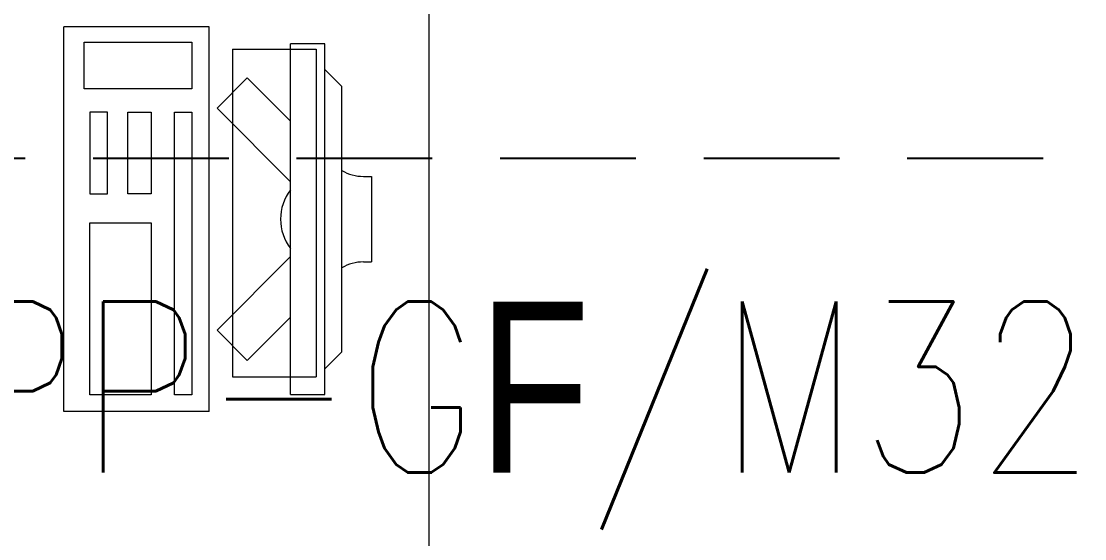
# Model space of a CAD drawing. Header units: inches. Extents: x -12418 to 57169, y -29325 to 19878.
# Drawn here: x 32470 to 33714, y -8381 to -7776 of the extents above; entities that cross this region are included whole.
import ezdxf
from ezdxf import colors
from ezdxf.entities.mleader import LeaderData, LeaderLine
from ezdxf.math import Vec2, Vec3

# ---------------------------------------------------------------- set-up
doc = ezdxf.new("R2010")
doc.units = ezdxf.units.IN
doc.header["$LTSCALE"] = 25
doc.header["$MEASUREMENT"] = 0
doc.linetypes.add('DASHDOT', pattern=[25.4, 12.7, -6.35, 0, -6.35])
doc.linetypes.add('HIDDEN', pattern=[9.525, 6.35, -3.175])
doc.layers.get('0').update_dxf_attribs({"color": 8})
for name, color, linetype, lineweight in [('00-Ground Floor$0$LOADING', 253, 'Continuous', 5), ('E-LITE-CIRC @ 100', 6, 'Continuous', 25), ('E-LITE-CLNG-CNDT', 6, 'DASHDOT', 35), ('E-POWR-FLOR-CNDT', 6, 'HIDDEN', 25)]:
    doc.layers.add(name, color=color, linetype=linetype, lineweight=lineweight)
doc.styles.add('DC_Simplex', font='SIMPLEX.shx', dxfattribs={"width": 0.7})

# ---------------------------------------------------------------- blocks, each defined once
blk = doc.blocks.new('00-Ground Floor$0$GF21043-P')
at = {"color": 0}
blk.add_line((0.8, 0.75), (-0.8, 0.75), dxfattribs=at)
blk = doc.blocks.new('00-Ground Floor$0$ITCWLS1-P')
at = {"layer": '00-Ground Floor$0$LOADING'}
for p, q in [((-0.17, 0.45), (-0.17, 0)), ((-0.17, 0.45), (0, 0.45)), ((0, 0.45), (0, 0)), ((-0.2651, 0.43, 0), (-0.3051, 0.43, 0)), ((-0.3051, 0.43, 0), (-0.3051, 0.02, 0)), ((-0.2651, 0.43, 0), (-0.2651, 0.02, 0)), ((-0.1496, 0.4305), (-0.1291, 0.4305)), ((-0.1291, 0.4305), (-0.1291, 0.4089)), ((-0.3251, 0.38, 0), (-0.3051, 0.4, 0)), ((-0.197, 0.4094), (-0.295, 0.4094)), ((-0.295, 0.0264), (-0.295, 0.4094)), ((-0.197, 0.0264), (-0.197, 0.4094)), ((-0.3251, 0.38, 0), (-0.3251, 0.07, 0)), ((-0.3503, 0.275), (-0.3596, 0.275)), ((-0.3596, 0.175), (-0.3596, 0.275)), ((-0.3503, 0.175), (-0.3596, 0.175)), ((-0.3251, 0.07, 0), (-0.3051, 0.05, 0)), ((-0.197, 0.0264), (-0.295, 0.0264)), ((-0.3051, 0.02, 0), (-0.2651, 0.02, 0)), ((-0.17, 0), (0, 0))]:
    blk.add_line(p, q, dxfattribs=at)
at = {"layer": '00-Ground Floor$0$LOADING', "extrusion": (2.48281e-10, 3.18408e-10, -1)}
for p, q in [((-0.2651, 0.3395), (-0.2144, 0.3902)), ((-0.1791, 0.3548), (-0.2144, 0.3902)), ((-0.2651, 0.2688), (-0.1791, 0.3548))]:
    blk.add_line(p, q, dxfattribs=at)
at = {"layer": '00-Ground Floor$0$LOADING', "extrusion": (2.48281e-10, -3.18408e-10, -1)}
for p, q in [((-0.2651, 0.1812), (-0.1791, 0.0952)), ((-0.2651, 0.1105), (-0.2144, 0.0598)), ((-0.1791, 0.0952), (-0.2144, 0.0598))]:
    blk.add_line(p, q, dxfattribs=at)
at = {"layer": '00-Ground Floor$0$LOADING'}
for points in [[(-0.1291, 0.4089), (-0.1291, 0.1), (-0.1496, 0.1), (-0.1496, 0.4305)], [(-0.1496, 0.1), (-0.1496, 0.1), (-0.1496, 0.1), (-0.1496, 0.1), (-0.1496, 0.1), (-0.1496, 0.1), (-0.1496, 0.1), (-0.1496, 0.1), (-0.1496, 0.1)], [(-0.1496, 0.1), (-0.1496, 0.1), (-0.1496, 0.1), (-0.1496, 0.1), (-0.1496, 0.1), (-0.1496, 0.1), (-0.1496, 0.1), (-0.1496, 0.1), (-0.1496, 0.1), (-0.1496, 0.1), (-0.1496, 0.1), (-0.1496, 0.1), (-0.1496, 0.1), (-0.1496, 0.1), (-0.1496, 0.1), (-0.1496, 0.1), (-0.1496, 0.1), (-0.1496, 0.1)], [(-0.1496, 0.1), (-0.1496, 0.1), (-0.1496, 0.1), (-0.1496, 0.1), (-0.1496, 0.1), (-0.1496, 0.1), (-0.1496, 0.1), (-0.1496, 0.1), (-0.1496, 0.1), (-0.1496, 0.1)], [(-0.1496, 0.1), (-0.1496, 0.1), (-0.1496, 0.1), (-0.1496, 0.1), (-0.1496, 0.1), (-0.1496, 0.1), (-0.1496, 0.1)], [(-0.1496, 0.1), (-0.1496, 0.1), (-0.1496, 0.1), (-0.1496, 0.1), (-0.1496, 0.1), (-0.1496, 0.1), (-0.1496, 0.1), (-0.1496, 0.1), (-0.1496, 0.1), (-0.1496, 0.1)], [(-0.1496, 0.1), (-0.1496, 0.1), (-0.1496, 0.1), (-0.1496, 0.1), (-0.1496, 0.1), (-0.1496, 0.1), (-0.1496, 0.1), (-0.1496, 0.1), (-0.1496, 0.1), (-0.1496, 0.1), (-0.1496, 0.1), (-0.1496, 0.1), (-0.1496, 0.1), (-0.1496, 0.1), (-0.1496, 0.1)], [(-0.1496, 0.1), (-0.1496, 0.1), (-0.1496, 0.1), (-0.1496, 0.1), (-0.1496, 0.1), (-0.1496, 0.1), (-0.1496, 0.1), (-0.1496, 0.1), (-0.1496, 0.1), (-0.1496, 0.1)], [(-0.1496, 0.1), (-0.1496, 0.1), (-0.1496, 0.1), (-0.1496, 0.1), (-0.1496, 0.1), (-0.1496, 0.1), (-0.1496, 0.1), (-0.1496, 0.1), (-0.1496, 0.1), (-0.1496, 0.1)], [(-0.1496, 0.1), (-0.1496, 0.1), (-0.1496, 0.1), (-0.1496, 0.1), (-0.1496, 0.1), (-0.1496, 0.1), (-0.1496, 0.1), (-0.1496, 0.1), (-0.1496, 0.1), (-0.1496, 0.1), (-0.1496, 0.1), (-0.1496, 0.1), (-0.1496, 0.1), (-0.1496, 0.1), (-0.1496, 0.1), (-0.1496, 0.1), (-0.1496, 0.1), (-0.1496, 0.1), (-0.1496, 0.1), (-0.1496, 0.1), (-0.1496, 0.1), (-0.1496, 0.1), (-0.1496, 0.1), (-0.1496, 0.1), (-0.1496, 0.1), (-0.1496, 0.1), (-0.1496, 0.1), (-0.1496, 0.1), (-0.1496, 0.1), (-0.1496, 0.1), (-0.1496, 0.1), (-0.1496, 0.1), (-0.1496, 0.1), (-0.1496, 0.1), (-0.1496, 0.1), (-0.1496, 0.1), (-0.1496, 0.1), (-0.1496, 0.1), (-0.1496, 0.1), (-0.1496, 0.1), (-0.1496, 0.1), (-0.1496, 0.1), (-0.1496, 0.1), (-0.1496, 0.1), (-0.1496, 0.1), (-0.1496, 0.1), (-0.1496, 0.1), (-0.1496, 0.1), (-0.1496, 0.1), (-0.1496, 0.1), (-0.1496, 0.1), (-0.1496, 0.1), (-0.1496, 0.1), (-0.1496, 0.1)], [(-0.1496, 0.1), (-0.1496, 0.1), (-0.1496, 0.1), (-0.1496, 0.1), (-0.1496, 0.1), (-0.1496, 0.1), (-0.1496, 0.1), (-0.1496, 0.1), (-0.1496, 0.1), (-0.1496, 0.1), (-0.1496, 0.1), (-0.1496, 0.1), (-0.1496, 0.1), (-0.1496, 0.1), (-0.1496, 0.1), (-0.1496, 0.1), (-0.1496, 0.1), (-0.1496, 0.1), (-0.1496, 0.1), (-0.1496, 0.1), (-0.1496, 0.1), (-0.1496, 0.1), (-0.1496, 0.1), (-0.1496, 0.1), (-0.1496, 0.1), (-0.1496, 0.1), (-0.1496, 0.1), (-0.1496, 0.1), (-0.1496, 0.1), (-0.1496, 0.1), (-0.1496, 0.1), (-0.1496, 0.1), (-0.1496, 0.1), (-0.1496, 0.1), (-0.1496, 0.1), (-0.1496, 0.1), (-0.1496, 0.1), (-0.1496, 0.1), (-0.1496, 0.1), (-0.1496, 0.1), (-0.1496, 0.1), (-0.1496, 0.1), (-0.1496, 0.1), (-0.1496, 0.1), (-0.1496, 0.1), (-0.1496, 0.1), (-0.1496, 0.1), (-0.1496, 0.1), (-0.1496, 0.1), (-0.1496, 0.1), (-0.1496, 0.1), (-0.1496, 0.1), (-0.1496, 0.1), (-0.1496, 0.1), (-0.1496, 0.1), (-0.1496, 0.1), (-0.1496, 0.1), (-0.1496, 0.1), (-0.1496, 0.1), (-0.1496, 0.1), (-0.1496, 0.1), (-0.1496, 0.1), (-0.1496, 0.1), (-0.1496, 0.1), (-0.1496, 0.1), (-0.1496, 0.1), (-0.1496, 0.1), (-0.1496, 0.1), (-0.1496, 0.1), (-0.1496, 0.1), (-0.1496, 0.1), (-0.1496, 0.1), (-0.1496, 0.1), (-0.1496, 0.1), (-0.1496, 0.1), (-0.1496, 0.1), (-0.1496, 0.1), (-0.1496, 0.1), (-0.1496, 0.1), (-0.1496, 0.1), (-0.1496, 0.1), (-0.1496, 0.1), (-0.1496, 0.1), (-0.1496, 0.1), (-0.1496, 0.1), (-0.1496, 0.1), (-0.1496, 0.1), (-0.1496, 0.1), (-0.1496, 0.1)], [(-0.1496, 0.1), (-0.1496, 0.1), (-0.1496, 0.1), (-0.1496, 0.1), (-0.1496, 0.1), (-0.1496, 0.1), (-0.1496, 0.1), (-0.1496, 0.1), (-0.1496, 0.1), (-0.1496, 0.1), (-0.1496, 0.1), (-0.1496, 0.1)], [(-0.1496, 0.1), (-0.1496, 0.1), (-0.1496, 0.1), (-0.1496, 0.1), (-0.1496, 0.1), (-0.1496, 0.1), (-0.1496, 0.1)], [(-0.1496, 0.1), (-0.1496, 0.1), (-0.1496, 0.1), (-0.1496, 0.1), (-0.1496, 0.1), (-0.1496, 0.1), (-0.1496, 0.1), (-0.1496, 0.1), (-0.1496, 0.1), (-0.1496, 0.1), (-0.1496, 0.1), (-0.1496, 0.1), (-0.1496, 0.1), (-0.1496, 0.1), (-0.1496, 0.1), (-0.1496, 0.1), (-0.1496, 0.1)], [(-0.1496, 0.1), (-0.1496, 0.1), (-0.1496, 0.1), (-0.1496, 0.1), (-0.1496, 0.1), (-0.1496, 0.1), (-0.1496, 0.1), (-0.1496, 0.1), (-0.1496, 0.1), (-0.1496, 0.1), (-0.1496, 0.1), (-0.1496, 0.1), (-0.1496, 0.1), (-0.1496, 0.1), (-0.1496, 0.1), (-0.1496, 0.1), (-0.1496, 0.1), (-0.1496, 0.1), (-0.1496, 0.1), (-0.1496, 0.1), (-0.1496, 0.1), (-0.1496, 0.1), (-0.1496, 0.1), (-0.1496, 0.1), (-0.1496, 0.1), (-0.1496, 0.1), (-0.1496, 0.1), (-0.1496, 0.1), (-0.1496, 0.1), (-0.1496, 0.1), (-0.1496, 0.1), (-0.1496, 0.1), (-0.1496, 0.1), (-0.1496, 0.1), (-0.1496, 0.1), (-0.1496, 0.1), (-0.1496, 0.1), (-0.1496, 0.1), (-0.1496, 0.1), (-0.1496, 0.1), (-0.1496, 0.1), (-0.1496, 0.1), (-0.1496, 0.1), (-0.1496, 0.1), (-0.1496, 0.1), (-0.1496, 0.1), (-0.1496, 0.1), (-0.1496, 0.1), (-0.1496, 0.1), (-0.1496, 0.1), (-0.1496, 0.1), (-0.1496, 0.1), (-0.1496, 0.1), (-0.1496, 0.1), (-0.1496, 0.1), (-0.1496, 0.1), (-0.1496, 0.1), (-0.1496, 0.1), (-0.1496, 0.1), (-0.1496, 0.1), (-0.1496, 0.1), (-0.1496, 0.1), (-0.1496, 0.1), (-0.1496, 0.1), (-0.1496, 0.1), (-0.1496, 0.1), (-0.1496, 0.1), (-0.1496, 0.1), (-0.1496, 0.1), (-0.1496, 0.1), (-0.1496, 0.1), (-0.1496, 0.1), (-0.1496, 0.1), (-0.1496, 0.1), (-0.1496, 0.1), (-0.1496, 0.1), (-0.1496, 0.1), (-0.1496, 0.1), (-0.1496, 0.1), (-0.1496, 0.1), (-0.1496, 0.1), (-0.1496, 0.1), (-0.1496, 0.1), (-0.1496, 0.1), (-0.1496, 0.1), (-0.1496, 0.1), (-0.1496, 0.1), (-0.1496, 0.1), (-0.1496, 0.1), (-0.1496, 0.1), (-0.1496, 0.1), (-0.1496, 0.1), (-0.1496, 0.1), (-0.1496, 0.1), (-0.1496, 0.1), (-0.1496, 0.1), (-0.1496, 0.1), (-0.1496, 0.1), (-0.1496, 0.1), (-0.1496, 0.1), (-0.1496, 0.1), (-0.1496, 0.1), (-0.1496, 0.1), (-0.1496, 0.1), (-0.1496, 0.1), (-0.1496, 0.1), (-0.1496, 0.1), (-0.1496, 0.1), (-0.1496, 0.1), (-0.1496, 0.1), (-0.1496, 0.1)], [(-0.1496, 0.1), (-0.1496, 0.1), (-0.1496, 0.1), (-0.1496, 0.1), (-0.1496, 0.1), (-0.1496, 0.1), (-0.1496, 0.1), (-0.1496, 0.1)]]:
    blk.add_lwpolyline(points, dxfattribs=at)
for points in [[(-0.1019, 0.4305), (-0.0304, 0.4305), (-0.0304, 0.2294), (-0.1019, 0.2294)], [(-0.1019, 0.1954), (-0.0747, 0.1954), (-0.0747, 0.1), (-0.1019, 0.1)], [(-0.0304, 0.1954), (-0.0508, 0.1954), (-0.0508, 0.1), (-0.0304, 0.1)], [(-0.1496, 0.1), (-0.1496, 0.1), (-0.1496, 0.1), (-0.1496, 0.1), (-0.1496, 0.1), (-0.1496, 0.1), (-0.1496, 0.1), (-0.1496, 0.1), (-0.1496, 0.1), (-0.1496, 0.1), (-0.1496, 0.1), (-0.1496, 0.1), (-0.1496, 0.1), (-0.1496, 0.1), (-0.1496, 0.1), (-0.1496, 0.1), (-0.1496, 0.1), (-0.1496, 0.1), (-0.1496, 0.1), (-0.1496, 0.1), (-0.1496, 0.1), (-0.1496, 0.1), (-0.1496, 0.1), (-0.1496, 0.1), (-0.1496, 0.1), (-0.1496, 0.1), (-0.1496, 0.1), (-0.1496, 0.1), (-0.1496, 0.1), (-0.1496, 0.1), (-0.1496, 0.1), (-0.1496, 0.1), (-0.1496, 0.1), (-0.1496, 0.1), (-0.1496, 0.1), (-0.1496, 0.1), (-0.1496, 0.1), (-0.1496, 0.1), (-0.1496, 0.1), (-0.1496, 0.1), (-0.1496, 0.1), (-0.1496, 0.1), (-0.1496, 0.1), (-0.1496, 0.1), (-0.1496, 0.1), (-0.1496, 0.1), (-0.1496, 0.1), (-0.1496, 0.1), (-0.1496, 0.1), (-0.1496, 0.1), (-0.1496, 0.1), (-0.1496, 0.1), (-0.1496, 0.1), (-0.1496, 0.1), (-0.1496, 0.1), (-0.1496, 0.1), (-0.1496, 0.1), (-0.1496, 0.1), (-0.1496, 0.1), (-0.1496, 0.1), (-0.1496, 0.1), (-0.1496, 0.1), (-0.1496, 0.1), (-0.1496, 0.1), (-0.1496, 0.1), (-0.1496, 0.1), (-0.1496, 0.1), (-0.1496, 0.1), (-0.1496, 0.1), (-0.1496, 0.1), (-0.1496, 0.1), (-0.1496, 0.1), (-0.1496, 0.1), (-0.1496, 0.1), (-0.1496, 0.1), (-0.1496, 0.1), (-0.1496, 0.1), (-0.1496, 0.1), (-0.1496, 0.1), (-0.1496, 0.1), (-0.1496, 0.1), (-0.1496, 0.1), (-0.1496, 0.1), (-0.1496, 0.1), (-0.1496, 0.1), (-0.1496, 0.1), (-0.1496, 0.1), (-0.1496, 0.1), (-0.1496, 0.1), (-0.1496, 0.1), (-0.1496, 0.1), (-0.1496, 0.1), (-0.1496, 0.1), (-0.1496, 0.1), (-0.1496, 0.1), (-0.1496, 0.1), (-0.1496, 0.1), (-0.1496, 0.1), (-0.1496, 0.1), (-0.1496, 0.1), (-0.1496, 0.1), (-0.1496, 0.1), (-0.1496, 0.1), (-0.1496, 0.1), (-0.1496, 0.1), (-0.1496, 0.1), (-0.1496, 0.1), (-0.1496, 0.1), (-0.1496, 0.1), (-0.1496, 0.1), (-0.1496, 0.1), (-0.1496, 0.1), (-0.1496, 0.1), (-0.1496, 0.1), (-0.1496, 0.1), (-0.1496, 0.1), (-0.1496, 0.1), (-0.1496, 0.1), (-0.1496, 0.1), (-0.1496, 0.1), (-0.1496, 0.1), (-0.1496, 0.1), (-0.1496, 0.1), (-0.1496, 0.1), (-0.1496, 0.1), (-0.1496, 0.1), (-0.1496, 0.1), (-0.1496, 0.1), (-0.1496, 0.1), (-0.1496, 0.1), (-0.1496, 0.1), (-0.1496, 0.1), (-0.1496, 0.1), (-0.1496, 0.1), (-0.1496, 0.1), (-0.1496, 0.1), (-0.1496, 0.1), (-0.1496, 0.1), (-0.1496, 0.1), (-0.1496, 0.1), (-0.1496, 0.1), (-0.1496, 0.1), (-0.1496, 0.1), (-0.1496, 0.1), (-0.1496, 0.1), (-0.1496, 0.1), (-0.1496, 0.1), (-0.1496, 0.1), (-0.1496, 0.1), (-0.1496, 0.1), (-0.1496, 0.1), (-0.1496, 0.1), (-0.1496, 0.1), (-0.1496, 0.1), (-0.1496, 0.1), (-0.1496, 0.1), (-0.1496, 0.1), (-0.1496, 0.1), (-0.1496, 0.1), (-0.1496, 0.1), (-0.1496, 0.1), (-0.1496, 0.1), (-0.1496, 0.1), (-0.1496, 0.1), (-0.1496, 0.1), (-0.1496, 0.1), (-0.1496, 0.1), (-0.1496, 0.1), (-0.1496, 0.1), (-0.1496, 0.1), (-0.1496, 0.1), (-0.1496, 0.1), (-0.1496, 0.1), (-0.1496, 0.1), (-0.1496, 0.1), (-0.1496, 0.1), (-0.1496, 0.1), (-0.1496, 0.1), (-0.1496, 0.1), (-0.1496, 0.1), (-0.1496, 0.1), (-0.1496, 0.1), (-0.1496, 0.1), (-0.1496, 0.1), (-0.1496, 0.1), (-0.1496, 0.1), (-0.1496, 0.1), (-0.1496, 0.1), (-0.1496, 0.1), (-0.1496, 0.1), (-0.1496, 0.1), (-0.1496, 0.1), (-0.1496, 0.1), (-0.1496, 0.1), (-0.1496, 0.1), (-0.1496, 0.1), (-0.1496, 0.1), (-0.1496, 0.1), (-0.1496, 0.1), (-0.1496, 0.1), (-0.1496, 0.1), (-0.1496, 0.1), (-0.1496, 0.1), (-0.1496, 0.1), (-0.1496, 0.1), (-0.1496, 0.1), (-0.1496, 0.1), (-0.1496, 0.1), (-0.1496, 0.1), (-0.1496, 0.1), (-0.1496, 0.1), (-0.1496, 0.1), (-0.1496, 0.1), (-0.1496, 0.1), (-0.1496, 0.1), (-0.1496, 0.1), (-0.1496, 0.1), (-0.1496, 0.1), (-0.1496, 0.1), (-0.1496, 0.1), (-0.1496, 0.1), (-0.1496, 0.1), (-0.1496, 0.1), (-0.1496, 0.1), (-0.1496, 0.1), (-0.1496, 0.1), (-0.1496, 0.1), (-0.1496, 0.1), (-0.1496, 0.1), (-0.1496, 0.1), (-0.1496, 0.1), (-0.1496, 0.1), (-0.1496, 0.1), (-0.1496, 0.1), (-0.1496, 0.1), (-0.1496, 0.1), (-0.1496, 0.1), (-0.1496, 0.1), (-0.1496, 0.1), (-0.1496, 0.1), (-0.1496, 0.1), (-0.1496, 0.1), (-0.1496, 0.1), (-0.1496, 0.1), (-0.1496, 0.1), (-0.1496, 0.1), (-0.1496, 0.1), (-0.1496, 0.1), (-0.1496, 0.1), (-0.1496, 0.1), (-0.1496, 0.1), (-0.1496, 0.1), (-0.1496, 0.1), (-0.1496, 0.1), (-0.1496, 0.1), (-0.1496, 0.1), (-0.1496, 0.1), (-0.1496, 0.1), (-0.1496, 0.1), (-0.1496, 0.1), (-0.1496, 0.1), (-0.1496, 0.1), (-0.1496, 0.1), (-0.1496, 0.1), (-0.1496, 0.1), (-0.1496, 0.1), (-0.1496, 0.1), (-0.1496, 0.1), (-0.1496, 0.1), (-0.1496, 0.1), (-0.1496, 0.1), (-0.1496, 0.1), (-0.1496, 0.1), (-0.1496, 0.1), (-0.1496, 0.1), (-0.1496, 0.1), (-0.1496, 0.1)], [(-0.1496, 0.1), (-0.1496, 0.1), (-0.1496, 0.1), (-0.1496, 0.1), (-0.1496, 0.1), (-0.1496, 0.1), (-0.1496, 0.1), (-0.1496, 0.1), (-0.1496, 0.1), (-0.1496, 0.1), (-0.1496, 0.1), (-0.1496, 0.1), (-0.1496, 0.1), (-0.1496, 0.1), (-0.1496, 0.1), (-0.1496, 0.1), (-0.1496, 0.1), (-0.1496, 0.1), (-0.1496, 0.1), (-0.1496, 0.1), (-0.1496, 0.1), (-0.1496, 0.1), (-0.1496, 0.1), (-0.1496, 0.1), (-0.1496, 0.1), (-0.1496, 0.1), (-0.1496, 0.1), (-0.1496, 0.1), (-0.1496, 0.1), (-0.1496, 0.1), (-0.1496, 0.1), (-0.1496, 0.1), (-0.1496, 0.1), (-0.1496, 0.1), (-0.1496, 0.1), (-0.1496, 0.1), (-0.1496, 0.1), (-0.1496, 0.1), (-0.1496, 0.1), (-0.1496, 0.1), (-0.1496, 0.1), (-0.1496, 0.1), (-0.1496, 0.1), (-0.1496, 0.1), (-0.1496, 0.1), (-0.1496, 0.1), (-0.1496, 0.1), (-0.1496, 0.1), (-0.1496, 0.1), (-0.1496, 0.1), (-0.1496, 0.1), (-0.1496, 0.1), (-0.1496, 0.1), (-0.1496, 0.1), (-0.1496, 0.1), (-0.1496, 0.1), (-0.1496, 0.1), (-0.1496, 0.1), (-0.1496, 0.1), (-0.1496, 0.1), (-0.1496, 0.1), (-0.1496, 0.1), (-0.1496, 0.1), (-0.1496, 0.1), (-0.1496, 0.1), (-0.1496, 0.1), (-0.1496, 0.1), (-0.1496, 0.1), (-0.1496, 0.1), (-0.1496, 0.1), (-0.1496, 0.1), (-0.1496, 0.1), (-0.1496, 0.1), (-0.1496, 0.1), (-0.1496, 0.1), (-0.1496, 0.1), (-0.1496, 0.1), (-0.1496, 0.1), (-0.1496, 0.1), (-0.1496, 0.1), (-0.1496, 0.1), (-0.1496, 0.1), (-0.1496, 0.1), (-0.1496, 0.1), (-0.1496, 0.1), (-0.1496, 0.1), (-0.1496, 0.1), (-0.1496, 0.1), (-0.1496, 0.1), (-0.1496, 0.1), (-0.1496, 0.1), (-0.1496, 0.1), (-0.1496, 0.1), (-0.1496, 0.1), (-0.1496, 0.1), (-0.1496, 0.1), (-0.1496, 0.1), (-0.1496, 0.1), (-0.1496, 0.1), (-0.1496, 0.1), (-0.1496, 0.1), (-0.1496, 0.1), (-0.1496, 0.1), (-0.1496, 0.1), (-0.1496, 0.1), (-0.1496, 0.1), (-0.1496, 0.1), (-0.1496, 0.1), (-0.1496, 0.1), (-0.1496, 0.1), (-0.1496, 0.1), (-0.1496, 0.1), (-0.1496, 0.1), (-0.1496, 0.1), (-0.1496, 0.1), (-0.1496, 0.1), (-0.1496, 0.1), (-0.1496, 0.1), (-0.1496, 0.1), (-0.1496, 0.1), (-0.1496, 0.1), (-0.1496, 0.1), (-0.1496, 0.1), (-0.1496, 0.1), (-0.1496, 0.1), (-0.1496, 0.1), (-0.1496, 0.1), (-0.1496, 0.1), (-0.1496, 0.1), (-0.1496, 0.1), (-0.1496, 0.1), (-0.1496, 0.1), (-0.1496, 0.1), (-0.1496, 0.1), (-0.1496, 0.1), (-0.1496, 0.1), (-0.1496, 0.1), (-0.1496, 0.1), (-0.1496, 0.1), (-0.1496, 0.1), (-0.1496, 0.1), (-0.1496, 0.1), (-0.1496, 0.1), (-0.1496, 0.1), (-0.1496, 0.1), (-0.1496, 0.1), (-0.1496, 0.1), (-0.1496, 0.1), (-0.1496, 0.1), (-0.1496, 0.1), (-0.1496, 0.1), (-0.1496, 0.1), (-0.1496, 0.1), (-0.1496, 0.1), (-0.1496, 0.1), (-0.1496, 0.1), (-0.1496, 0.1), (-0.1496, 0.1), (-0.1496, 0.1), (-0.1496, 0.1), (-0.1496, 0.1), (-0.1496, 0.1), (-0.1496, 0.1), (-0.1496, 0.1), (-0.1496, 0.1), (-0.1496, 0.1), (-0.1496, 0.1), (-0.1496, 0.1), (-0.1496, 0.1), (-0.1496, 0.1), (-0.1496, 0.1), (-0.1496, 0.1), (-0.1496, 0.1), (-0.1496, 0.1), (-0.1496, 0.1), (-0.1496, 0.1), (-0.1496, 0.1), (-0.1496, 0.1), (-0.1496, 0.1), (-0.1496, 0.1), (-0.1496, 0.1), (-0.1496, 0.1), (-0.1496, 0.1), (-0.1496, 0.1), (-0.1496, 0.1), (-0.1496, 0.1), (-0.1496, 0.1), (-0.1496, 0.1), (-0.1496, 0.1), (-0.1496, 0.1), (-0.1496, 0.1), (-0.1496, 0.1), (-0.1496, 0.1), (-0.1496, 0.1), (-0.1496, 0.1), (-0.1496, 0.1), (-0.1496, 0.1), (-0.1496, 0.1), (-0.1496, 0.1), (-0.1496, 0.1), (-0.1496, 0.1), (-0.1496, 0.1), (-0.1496, 0.1), (-0.1496, 0.1), (-0.1496, 0.1), (-0.1496, 0.1), (-0.1496, 0.1), (-0.1496, 0.1), (-0.1496, 0.1), (-0.1496, 0.1), (-0.1496, 0.1), (-0.1496, 0.1), (-0.1496, 0.1), (-0.1496, 0.1)], [(-0.1496, 0.1), (-0.1496, 0.1), (-0.1496, 0.1), (-0.1496, 0.1), (-0.1496, 0.1), (-0.1496, 0.1), (-0.1496, 0.1), (-0.1496, 0.1), (-0.1496, 0.1), (-0.1496, 0.1), (-0.1496, 0.1), (-0.1496, 0.1), (-0.1496, 0.1), (-0.1496, 0.1), (-0.1496, 0.1), (-0.1496, 0.1), (-0.1496, 0.1), (-0.1496, 0.1), (-0.1496, 0.1), (-0.1496, 0.1), (-0.1496, 0.1), (-0.1496, 0.1), (-0.1496, 0.1), (-0.1496, 0.1), (-0.1496, 0.1), (-0.1496, 0.1), (-0.1496, 0.1), (-0.1496, 0.1), (-0.1496, 0.1), (-0.1496, 0.1), (-0.1496, 0.1), (-0.1496, 0.1), (-0.1496, 0.1), (-0.1496, 0.1), (-0.1496, 0.1), (-0.1496, 0.1), (-0.1496, 0.1), (-0.1496, 0.1), (-0.1496, 0.1), (-0.1496, 0.1), (-0.1496, 0.1), (-0.1496, 0.1), (-0.1496, 0.1), (-0.1496, 0.1), (-0.1496, 0.1), (-0.1496, 0.1), (-0.1496, 0.1), (-0.1496, 0.1), (-0.1496, 0.1), (-0.1496, 0.1), (-0.1496, 0.1), (-0.1496, 0.1), (-0.1496, 0.1), (-0.1496, 0.1), (-0.1496, 0.1), (-0.1496, 0.1), (-0.1496, 0.1), (-0.1496, 0.1), (-0.1496, 0.1), (-0.1496, 0.1), (-0.1496, 0.1), (-0.1496, 0.1), (-0.1496, 0.1), (-0.1496, 0.1), (-0.1496, 0.1), (-0.1496, 0.1), (-0.1496, 0.1), (-0.1496, 0.1), (-0.1496, 0.1), (-0.1496, 0.1), (-0.1496, 0.1), (-0.1496, 0.1), (-0.1496, 0.1), (-0.1496, 0.1), (-0.1496, 0.1), (-0.1496, 0.1), (-0.1496, 0.1), (-0.1496, 0.1), (-0.1496, 0.1), (-0.1496, 0.1), (-0.1496, 0.1), (-0.1496, 0.1), (-0.1496, 0.1), (-0.1496, 0.1), (-0.1496, 0.1), (-0.1496, 0.1), (-0.1496, 0.1), (-0.1496, 0.1), (-0.1496, 0.1), (-0.1496, 0.1), (-0.1496, 0.1), (-0.1496, 0.1), (-0.1496, 0.1), (-0.1496, 0.1), (-0.1496, 0.1), (-0.1496, 0.1), (-0.1496, 0.1), (-0.1496, 0.1), (-0.1496, 0.1), (-0.1496, 0.1), (-0.1496, 0.1), (-0.1496, 0.1), (-0.1496, 0.1), (-0.1496, 0.1), (-0.1496, 0.1), (-0.1496, 0.1), (-0.1496, 0.1), (-0.1496, 0.1), (-0.1496, 0.1), (-0.1496, 0.1), (-0.1496, 0.1), (-0.1496, 0.1), (-0.1496, 0.1), (-0.1496, 0.1), (-0.1496, 0.1), (-0.1496, 0.1), (-0.1496, 0.1), (-0.1496, 0.1), (-0.1496, 0.1), (-0.1496, 0.1), (-0.1496, 0.1), (-0.1496, 0.1), (-0.1496, 0.1), (-0.1496, 0.1), (-0.1496, 0.1), (-0.1496, 0.1), (-0.1496, 0.1), (-0.1496, 0.1), (-0.1496, 0.1), (-0.1496, 0.1), (-0.1496, 0.1), (-0.1496, 0.1), (-0.1496, 0.1), (-0.1496, 0.1), (-0.1496, 0.1), (-0.1496, 0.1), (-0.1496, 0.1), (-0.1496, 0.1), (-0.1496, 0.1), (-0.1496, 0.1), (-0.1496, 0.1), (-0.1496, 0.1), (-0.1496, 0.1), (-0.1496, 0.1), (-0.1496, 0.1), (-0.1496, 0.1), (-0.1496, 0.1), (-0.1496, 0.1), (-0.1496, 0.1), (-0.1496, 0.1), (-0.1496, 0.1), (-0.1496, 0.1), (-0.1496, 0.1), (-0.1496, 0.1), (-0.1496, 0.1), (-0.1496, 0.1), (-0.1496, 0.1), (-0.1496, 0.1), (-0.1496, 0.1), (-0.1496, 0.1), (-0.1496, 0.1), (-0.1496, 0.1), (-0.1496, 0.1), (-0.1496, 0.1), (-0.1496, 0.1), (-0.1496, 0.1), (-0.1496, 0.1), (-0.1496, 0.1), (-0.1496, 0.1), (-0.1496, 0.1), (-0.1496, 0.1), (-0.1496, 0.1), (-0.1496, 0.1), (-0.1496, 0.1), (-0.1496, 0.1), (-0.1496, 0.1), (-0.1496, 0.1), (-0.1496, 0.1), (-0.1496, 0.1), (-0.1496, 0.1), (-0.1496, 0.1), (-0.1496, 0.1), (-0.1496, 0.1), (-0.1496, 0.1), (-0.1496, 0.1), (-0.1496, 0.1), (-0.1496, 0.1), (-0.1496, 0.1), (-0.1496, 0.1), (-0.1496, 0.1), (-0.1496, 0.1), (-0.1496, 0.1), (-0.1496, 0.1), (-0.1496, 0.1), (-0.1496, 0.1), (-0.1496, 0.1), (-0.1496, 0.1), (-0.1496, 0.1), (-0.1496, 0.1), (-0.1496, 0.1), (-0.1496, 0.1), (-0.1496, 0.1), (-0.1496, 0.1), (-0.1496, 0.1), (-0.1496, 0.1), (-0.1496, 0.1), (-0.1496, 0.1), (-0.1496, 0.1), (-0.1496, 0.1), (-0.1496, 0.1), (-0.1496, 0.1), (-0.1496, 0.1), (-0.1496, 0.1), (-0.1496, 0.1), (-0.1496, 0.1), (-0.1496, 0.1), (-0.1496, 0.1), (-0.1496, 0.1), (-0.1496, 0.1)], [(-0.1496, 0.0727), (-0.0236, 0.0727), (-0.0236, 0.0182), (-0.1496, 0.0182)]]:
    blk.add_lwpolyline(points, close=True, dxfattribs=at)
for centre, radius, start, end in [((-0.3503, 0.325), 0.05, 270, 300.3093), ((-0.3089, 0.225), 0.0556, 321.9431, 38.0569), ((-0.3503, 0.125), 0.05, 59.6907, 90)]:
    blk.add_arc(centre, radius, start, end, dxfattribs=at)
blk = doc.blocks.new('00-Ground Floor')
at = {"layer": '00-Ground Floor$0$LOADING', "extrusion": (-2.34731e-18, 2.24019e-05, 1), "xscale": 1000, "yscale": 1000, "zscale": 1000, "rotation": 270}
blk.add_blockref('00-Ground Floor$0$GF21043-P', (32196.8, -8090.7, -0.2), dxfattribs=at)
at = {"layer": '00-Ground Floor$0$LOADING', "extrusion": (-8.01373e-06, -1.94019e-16, 1), "xscale": 1000.000000000008, "yscale": 1000.000000000008, "zscale": 1000.000000000008, "rotation": 180.0000000064648}
blk.add_blockref('00-Ground Floor$0$ITCWLS1-P', (32519.8, -7782.6, -0.3), dxfattribs=at)
blk = doc.blocks.new('ARR0W')
at = {"color": 45}
blk.add_ellipse((0, 0), major_axis=(0.4, 0), ratio=0.4, dxfattribs=at)
at = {"color": 45, "ltscale": 0.5}
blk.add_solid([(-1.4, 0.1667), (-0.4, 0), (-1.4, -0.1667)], dxfattribs=at)

msp = doc.modelspace()

# ---------------------------------------------------------------- linework, layer by layer
at = {"layer": 'E-POWR-FLOR-CNDT'}
msp.add_lwpolyline([(19999.5, -3700.8), (21226.3, -2280.3, -0.148488), (21268, -2267.6), (29784.4, -2267.6, -0.414214), (29859.4, -2342.6), (29859.4, -7861.3, 0.414214), (29934.4, -7936.3), (36047.9, -7936.3, -0.414214), (36122.9, -8011.3), (36122.9, -9137.3)], format="xyb", dxfattribs=at)

# ---------------------------------------------------------------- block references
at = {"layer": 'E-LITE-CLNG-CNDT'}
msp.add_blockref('00-Ground Floor', (0, 0), dxfattribs=at)

# ---------------------------------------------------------------- leaders
at = {"layer": 'E-LITE-CIRC @ 100'}
ml = msp.add_multileader_mtext('Standard', dxfattribs=at)
ml.set_content('{\\Fdc_el_romans|c0;\\W0.8;TO\\Fromans|c0; \\Fsimplex|c0;PP-G\\Fdc_el_romans|c0;F\\Fsimplex|c0;/M32}', color=256, style='DC_Simplex')
ml.set_leader_properties()
ml.set_arrow_properties(name='ARR0W')
ml.build(insert=Vec2(0, 0))
ml.multileader.update_dxf_attribs({"dogleg_length": 200, "arrow_head_size": 140, "scale": 100})
ctx = ml.context
ctx.base_point, ctx.scale, ctx.char_height, ctx.arrow_head_size, ctx.landing_gap_size, ctx.plane_origin, ctx.plane_x_axis, ctx.plane_y_axis = Vec3(31847.2, -8237.2, 0), 100, 200, 140, 140, Vec3(42037.3, -12910.1, 0), Vec3(1, 0.000001, 0), Vec3(-0.000001, 1, 0)
notes = []
notes.append((ctx, [(0, (1, 1, 0), (31738.4, -8237.2, 0), (1, 0.000001, 0), 108.8, [(0, [(31516.9, -8519.9, 0)], 0, [])])]))
ctx.mtext.insert, ctx.mtext.text_direction, ctx.mtext.rotation, ctx.mtext.flow_direction = Vec3(31987.2, -8103.9, 0), Vec3(1, 0.000001, 0), 0.000001, 5
for ctx, leaders in notes:
    for number, flags, end, landing, length, lines in leaders:
        leader = LeaderData()
        leader.index, (leader.has_last_leader_line, leader.has_dogleg_vector, leader.attachment_direction) = number, flags
        leader.last_leader_point, leader.dogleg_vector, leader.dogleg_length = Vec3(end), Vec3(landing), length
        for number, points, colour, breaks in lines:
            line = LeaderLine()
            line.index, line.vertices, line.color, line.breaks = number, Vec3.list(points), colors.encode_raw_color(colour), breaks
            leader.lines.append(line)
        ctx.leaders.append(leader)

doc.saveas('drawing.dxf')
